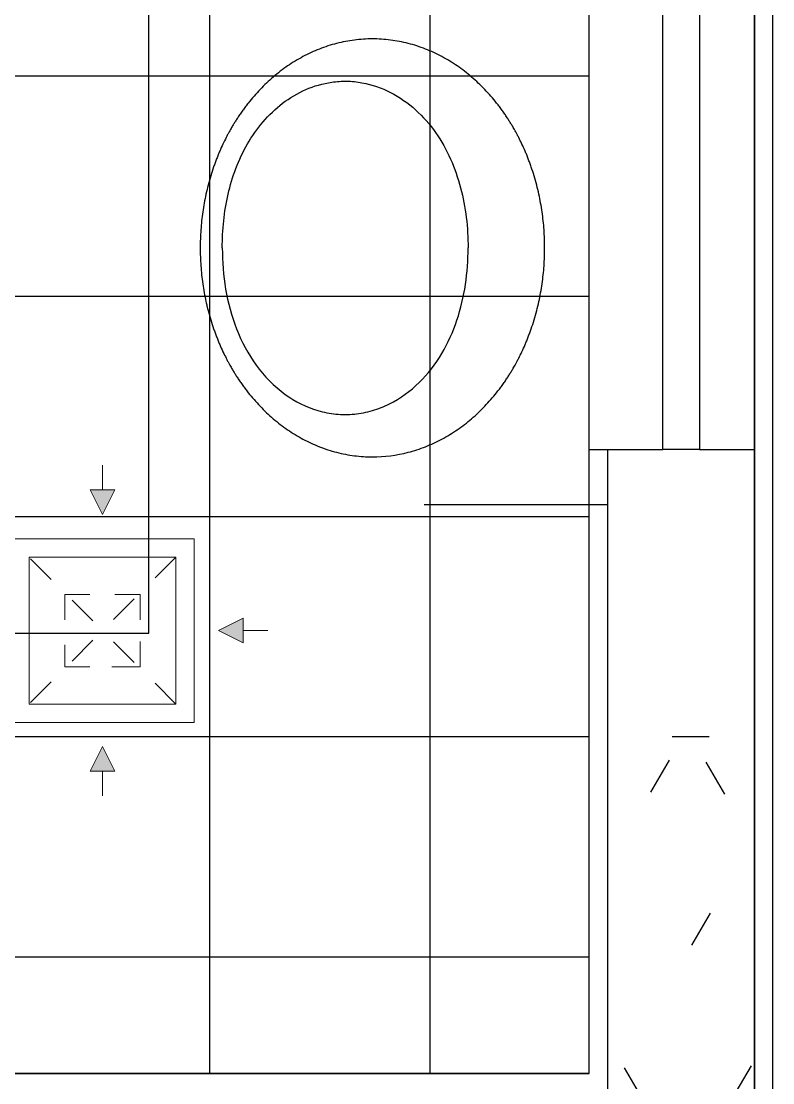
# Model space of a CAD drawing. Header units: millimetres. Extents: x -92759 to 184353, y -15225 to 86714.
# Drawn here: x -36532 to -35508, y 48754 to 50200 of the extents above; entities that cross this region are included whole.
import ezdxf

# ---------------------------------------------------------------- set-up
doc = ezdxf.new("R2010")
doc.units = ezdxf.units.MM
doc.linetypes.add('Aligning Line', pattern=[3.2004, 1.6002, -1.6002])
doc.linetypes.add('IDA - Grid Line', pattern=[2100, 1200, -300, 300, -300])
for name, color, linetype in [('0-1', 9, 'Continuous'), ('A-_DETA----_E-2', 9, 'Continuous'), ('A-_FLORPATT_H-1', 9, 'Continuous'), ('A-_WALL----_E', 8, 'Continuous'), ('A-_WALL----_H-1', 9, 'Continuous'), ('A-_WALLPRTN_E', 8, 'Continuous'), ('A-_WIND----_E', 8, 'Continuous'), ('M-ACMV_FCU', 5, 'Continuous')]:
    doc.layers.add(name, color=color, linetype=linetype)
doc.layers.add('A-_DETA----_E-6', color=7, linetype='Continuous', true_color=0x969696)
doc.layers.add('S-_ANOTGRID_E-1', color=9, linetype='IDA - Grid Line', true_color=0x808080)
doc.layers.add('M-ACMV_EAG', color=7, linetype='Continuous', lineweight=25, true_color=0x999900)

# ---------------------------------------------------------------- blocks, each defined once
blk = doc.blocks.new('IDA - Louver - 1 Panel - 1400L X 600H - B8-AW03-7468445-BLK8_RHH_1ST STOREY PLAN')
at = {"layer": 'A-_WIND----_E'}
for p, q in [((-700, 25), (700, 25)), ((-700, -25), (-700, 25)), ((700, 25), (700, -25)), ((700, -25), (-700, -25))]:
    blk.add_line(p, q, dxfattribs=at)
blk = doc.blocks.new('A$Cb2bf8f38')
at = {"layer": 'A-_FLORPATT_H-1'}
h = blk.add_hatch(dxfattribs=at)
h.set_pattern_fill('FP_5', color=256, style=0, pattern_type=2)
h.set_pattern_definition([(270, (4525, 18025), (300, 2e-14), []), (0, (4525, 18025), (0, 300), [])])
h.paths.add_polyline_path([(4825, 13225), (5782.3, 13225), (5782.3, 13228), (5785.5, 13228), (5787, 13263), (5787.6, 13262), (5789.6, 13264.1), (5790.2, 13264.5), (5788.2, 13268.3), (5787.4, 13269), (5789.5, 13274.2), (5791.4, 13275), (5796.2, 13277.6), (5796.5, 13278.9), (5796.2, 13282), (5793.2, 13283.4), (5798.3, 13285.4), (5800, 13283.4), (5801.6, 13278.9), (5810.9, 13285.4), (5817.3, 13288), (5818.3, 13286.9), (5825, 13289.5), (5825, 13290), (6058.2, 13290), (6064, 13339.2), (6074.6, 13341.1), (6227.5, 13342), (6331.4, 13340.8), (6336.4, 13338.1), (6338.2, 13332.5), (6341.8, 13290), (6860, 13290), (6860, 13491), (6656.6, 13492.6), (6652.1, 13492.3), (6650.6, 13491.9), (6634.6, 13492.6), (6629.8, 13490.8), (6628.4, 13491.9), (6619.8, 13490.8), (6365.3, 13492.6), (6332.7, 13501), (6313.9, 13508.8), (6291.4, 13521.5), (6274.5, 13534.2), (6258.7, 13549.2), (6244.5, 13566.4), (6232.4, 13585.2), (6222.8, 13604.9), (6215.8, 13625.2), (6212.1, 13640.8), (6209.8, 13653.7), (6209.1, 13684.3), (6212.1, 13710), (6218, 13732.9), (6225.4, 13751.9), (6235.9, 13771.7), (6248.5, 13789.8), (6263.2, 13806.3), (6277.8, 13819.3), (6294.5, 13831.3), (6313.9, 13842), (6332, 13849.5), (6354.7, 13856), (6378.9, 13859.6), (6467.2, 13859.8), (6643.3, 13858.2), (6643.3, 13857), (6670.1, 13858.5), (6860, 13859), (6861.5, 13950), (6862, 13950), (6862, 13957.7), (6862, 13959), (6866.6, 13964.3), (6883, 13985.4), (6885.6, 13985.5), (6887.1, 13986), (6892.3, 13988), (6893.3, 13986.9), (6900, 13989.5), (6900, 13990), (6947, 13990), (6947, 13992.7), (6950, 13992.7), (6950, 14018.2), (6942, 14018.2), (6942, 14034), (6892, 14034), (6892, 14050), (6098.3, 14051.6), (6091.5, 14054.6), (6087.7, 14059.6), (6087.3, 14062.2), (6089.6, 14070.2), (6089.6, 14071.5), (6089.2, 14073.4), (6093, 14077), (6096.9, 14078.9), (6102.8, 14079.8), (6148, 14080), (6892, 14080), (6892, 14096), (6942, 14096), (6942, 14111.8), (6950, 14111.8), (6950, 14125), (7175, 14125), (7175, 16075), (4825, 16075), (4825, 13351.6)])
h.paths.add_polyline_path([(5825, 13262), (5825, 13264.4), (5820.1, 13262.8)])
h.paths.add_polyline_path([(5835.6, 13225), (6049.3, 13225), (6052.8, 13228.5), (6055.4, 13260), (5825, 13260.5), (5825, 13262), (5819.3, 13260), (5814.5, 13254.4), (5814.5, 13250), (5815.1, 13228), (5817.7, 13228), (5817.7, 13225), (5825, 13225)])
h.paths.add_polyline_path([(6875, 13225), (6950, 13225), (6950, 13257.3), (6947, 13257.3), (6947, 13260), (6344.6, 13258.6), (6347.7, 13228), (6350.7, 13225), (6661.6, 13225)])
h.paths.add_polyline_path([(5813.2, 13259.6), (5814.6, 13260.5), (5813.2, 13260)])
h.paths.add_polyline_path([(5825, 13267.5), (5824.6, 13270.9), (5822.5, 13269)])
h.paths.add_polyline_path([(5788.2, 13274.2), (5789.6, 13280.7), (5790.2, 13277.4), (5788.6, 13274.9)])
h.paths.add_polyline_path([(5805.4, 13281.1), (5806.9, 13281.7), (5804.7, 13281.2)])
h.paths.add_polyline_path([(6888.7, 13288.7), (6947, 13290), (6947, 13292.7), (6950, 13292.7), (6950, 13491.2), (6890, 13490.6), (6888.7, 13288.7)])
h.paths.add_polyline_path([(6106.3, 13341), (6086.6, 13341.5), (6099, 13341.1)])
h.paths.add_polyline_path([(6950, 13491.2), (6950, 13491.7), (6938, 13491.7)])
h.paths.add_polyline_path([(6750, 13857.5), (6750, 13858.3), (6750, 13857.5)])
h.paths.add_polyline_path([(6900, 13962), (6900, 13964.4), (6895.1, 13962.8)])
h.paths.add_polyline_path([(6887.2, 13954.9), (6888, 13959.5), (6889.5, 13960.7), (6886.7, 13963.1), (6884.6, 13957.9), (6885.9, 13955.2), (6886.7, 13955)])
h.paths.add_polyline_path([(6888, 13950), (6886.6, 13953), (6887.2, 13950), (6888, 13950)])
h.paths.add_polyline_path([(6910.9, 13858.6), (6950, 13859.8), (6950, 13957.3), (6947, 13957.3), (6947, 13960), (6900, 13960.5), (6900, 13962), (6894.3, 13960), (6889.5, 13954.3), (6889.7, 13950), (6890, 13950), (6890.1, 13859), (6910.6, 13858.6)])
h.paths.add_polyline_path([(6879.3, 13950), (6882.5, 13950), (6880.5, 13953.3), (6878.9, 13950)])
h.paths.add_polyline_path([(6900, 13967.5), (6900, 13971.1), (6897.5, 13969)])
h.paths.add_polyline_path([(6881.9, 13980.8), (6880.7, 13982.1), (6881.6, 13980.9)])
h.paths.add_polyline_path([(6092.6, 14062.2), (6090.6, 14065), (6089.6, 14066.2), (6087.8, 14065), (6091.8, 14062.7)])
h.paths.add_polyline_path([(4675, 15025), (4675, 16075), (2425, 16075), (2425, 15025), (2550, 15025), (2550, 16025), (2600, 16025), (2600, 15025), (4329.4, 15025)])
h.paths.add_polyline_path([(4800, 16075), (4800, 16100), (4700, 16100), (4700, 16075)])
h.paths.add_polyline_path([(5884.2, 16225), (7175, 16225), (7175, 18475), (5375, 18475), (5375, 18625), (7175, 18625), (7175, 19475), (6975, 19475), (6975, 20125), (7175, 20125), (7175, 23125), (5375, 23125), (5375, 23275), (7175, 23275), (7175, 25225), (2425, 25225), (2425, 20125), (2925, 20125), (2925, 19475), (2425, 19475), (2425, 17725), (3750, 17725), (3750, 17575), (2425, 17575), (2425, 16402), (3461, 16402), (3461, 16357), (2425, 16357), (2425, 16225), (5400, 16225)])
at = {"layer": 'A-_WALL----_H-1'}
h = blk.add_hatch(dxfattribs=at)
h.set_pattern_fill('FP_1', color=256, style=0, pattern_type=2)
h.set_pattern_definition([(0, (-11870.95, 40538.29), (609.6, 152.4), [50.292, -406.908, 50.292, -406.908, -2438.4]), (0, (-11870.95, 40538.29), (609.6, 152.4), [-914.4, 50.292, -864.108, 50.292, -406.908, -1066.8]), (0, (-11870.95, 40538.29), (609.6, 152.4), [-2286, 50.292, -254.508, 50.292, -711.708]), (120, (-11642.35, 40614.49), (-436.7823, 451.7291), [50.292, -406.908, 50.292, -406.908, -2438.4]), (120, (-11642.35, 40614.49), (-436.7823, 451.7291), [-914.4, 50.292, -864.108, 50.292, -406.908, -1066.8]), (120, (-11642.35, 40614.49), (-436.7823, 451.7291), [-2286, 50.292, -254.508, 50.292, -711.708]), (240, (-11566.15, 40919.29), (-172.8177, -604.1291), [50.292, -406.908, 50.292, -406.908, -2438.4]), (240, (-11566.15, 40919.29), (-172.8177, -604.1291), [-914.4, 50.292, -864.108, 50.292, -406.908, -1066.8]), (240, (-11566.15, 40919.29), (-172.8177, -604.1291), [-2286, 50.292, -254.508, 50.292, -711.708])])
h.paths.add_polyline_path([(7275, 16200), (7400, 16200), (7400, 17075), (7200, 17075), (7200, 16200)])
h.paths.add_polyline_path([(7325, 18475), (7400, 18475), (7400, 19500), (7200, 19500), (7200, 18475), (7275, 18475)])
h.paths.add_polyline_path([(7200, 20100), (7400, 20100), (7400, 20125), (7200, 20125)])
h.paths.add_polyline_path([(7400, 23125), (7400, 23537.2), (7200, 23537.2), (7200, 23125)])
h.paths.add_polyline_path([(7200, 24947.6), (7275, 24947.6), (7275, 24950), (7325, 24950), (7325, 24947.6), (7400, 24947.6), (7400, 25250), (7200, 25250), (7200, 24968.4)])
blk.add_lwpolyline([(-2385, -9825), (-2385, -5100), (7400, -5125), (7400, 46800), (-18575, 46800), (-18575, 38037.5), (-30600, 38100), (-30625, 26375), (-28100, 26375), (-28100, -2400), (-10500, -2425), (-10500, -9800), (-2385, -9825)], close=True)
at = {"layer": 'A-_DETA----_E-2'}
for p, q in [((6575, 16825), (6575, 18475)), ((6575, 16825), (6575, 18475)), ((6575, 16825), (6575, 18475)), ((7175, 16225), (7175, 18475)), ((7175, 16225), (7175, 18475)), ((7175, 16225), (7175, 18475)), ((6950, 17000), (7200, 17000)), ((4825, 16825), (6575, 16825)), ((4825, 16825), (6575, 16825)), ((4825, 16825), (6575, 16825)), ((7175, 16225), (4825, 16225)), ((7175, 16225), (4825, 16225)), ((7175, 16225), (4825, 16225))]:
    blk.add_line(p, q, dxfattribs=at)
for points, knots in [([(6879.6, 17634.4), (6871.3, 17634.4), (6854.9, 17633.4), (6830.6, 17628.7), (6807.1, 17621.1), (6784.7, 17610.7), (6763.7, 17597.9), (6747.4, 17585.3), (6735.2, 17574.3), (6726.5, 17565.7), (6718.2, 17556.6), (6711.6, 17548.7), (6706.6, 17542.2), (6702.9, 17537.2), (6699.9, 17532.9), (6697.6, 17529.6), (6696, 17527.1), (6694.4, 17524.7), (6692.6, 17521.8), (6690.5, 17518.4), (6688.2, 17514.6), (6686.1, 17510.9), (6684.3, 17507.7), (6682.3, 17504.1), (6679.6, 17498.8), (6675.9, 17491.4), (6672.2, 17483.2), (6669.3, 17476.4), (6667.3, 17471.2), (6665.2, 17465.7), (6662.5, 17458.1), (6659.2, 17447.9), (6655.6, 17435.3), (6652.7, 17422.9), (6650.3, 17410.8), (6648.3, 17398.7), (6646.8, 17386.6), (6645.3, 17370.3), (6644.6, 17349.8), (6645.5, 17325.2), (6647.6, 17304.9), (6650.3, 17288.7), (6652.3, 17278.7), (6654.1, 17270.5), (6656.2, 17262.2), (6659.2, 17251.7), (6662.5, 17241.5), (6665.2, 17233.8), (6667.3, 17228.4), (6669.3, 17223.2), (6672.2, 17216.3), (6675.9, 17208.2), (6679.6, 17200.8), (6682.3, 17195.5), (6684.3, 17191.8), (6686.1, 17188.6), (6688.2, 17185), (6690.5, 17181.1), (6692.6, 17177.7), (6694.4, 17174.8), (6696, 17172.5), (6697.6, 17170), (6699.9, 17166.6), (6702.9, 17162.4), (6706.6, 17157.4), (6711.6, 17150.9), (6718.1, 17143), (6726.5, 17133.9), (6735.2, 17125.2), (6747.4, 17114.2), (6763.7, 17101.7), (6784.7, 17088.9), (6807.1, 17078.5), (6830.6, 17070.8), (6854.9, 17066.2), (6871.3, 17065.1), (6879.5, 17065.1)], [-1, -1, -1, -1, -0.962963, -0.925926, -0.888889, -0.851852, -0.814815, -0.777778, -0.759259, -0.740741, -0.722222, -0.703704, -0.694444, -0.685185, -0.675926, -0.671296, -0.666667, -0.662037, -0.657407, -0.648148, -0.638889, -0.634259, -0.62963, -0.625, -0.62037, -0.611111, -0.601852, -0.597222, -0.592593, -0.587963, -0.583333, -0.574074, -0.564815, -0.555556, -0.546296, -0.537037, -0.527778, -0.518519, -0.5, -0.481481, -0.462963, -0.453704, -0.444444, -0.439815, -0.435185, -0.425926, -0.416667, -0.412037, -0.407407, -0.402778, -0.398148, -0.388889, -0.37963, -0.375, -0.37037, -0.365741, -0.361111, -0.351852, -0.342593, -0.337963, -0.333333, -0.328704, -0.324074, -0.314815, -0.305556, -0.296296, -0.277778, -0.259259, -0.240741, -0.222222, -0.185185, -0.148148, -0.111111, -0.074074, -0.037037, 0, 0, 0, 0]), ([(6879.6, 17634.4), (6871.3, 17634.4), (6854.9, 17633.4), (6830.6, 17628.7), (6807.1, 17621.1), (6784.7, 17610.7), (6763.7, 17597.9), (6747.4, 17585.3), (6735.2, 17574.3), (6726.5, 17565.7), (6718.2, 17556.6), (6711.6, 17548.7), (6706.6, 17542.2), (6702.9, 17537.2), (6699.9, 17532.9), (6697.6, 17529.6), (6696, 17527.1), (6694.4, 17524.7), (6692.6, 17521.8), (6690.5, 17518.4), (6688.2, 17514.6), (6686.1, 17510.9), (6684.3, 17507.7), (6682.3, 17504.1), (6679.6, 17498.8), (6675.9, 17491.4), (6672.2, 17483.2), (6669.3, 17476.4), (6667.3, 17471.2), (6665.2, 17465.7), (6662.5, 17458.1), (6659.2, 17447.9), (6655.6, 17435.3), (6652.7, 17422.9), (6650.3, 17410.8), (6648.3, 17398.7), (6646.8, 17386.6), (6645.3, 17370.3), (6644.6, 17349.8), (6645.5, 17325.2), (6647.6, 17304.9), (6650.3, 17288.7), (6652.3, 17278.7), (6654.1, 17270.5), (6656.2, 17262.2), (6659.2, 17251.7), (6662.5, 17241.5), (6665.2, 17233.8), (6667.3, 17228.4), (6669.3, 17223.2), (6672.2, 17216.3), (6675.9, 17208.2), (6679.6, 17200.8), (6682.3, 17195.5), (6684.3, 17191.8), (6686.1, 17188.6), (6688.2, 17185), (6690.5, 17181.1), (6692.6, 17177.7), (6694.4, 17174.8), (6696, 17172.5), (6697.6, 17170), (6699.9, 17166.6), (6702.9, 17162.4), (6706.6, 17157.4), (6711.6, 17150.9), (6718.1, 17143), (6726.5, 17133.9), (6735.2, 17125.2), (6747.4, 17114.2), (6763.7, 17101.7), (6784.7, 17088.9), (6807.1, 17078.5), (6830.6, 17070.8), (6854.9, 17066.2), (6871.3, 17065.1), (6879.5, 17065.1)], [-1, -1, -1, -1, -0.962963, -0.925926, -0.888889, -0.851852, -0.814815, -0.777778, -0.759259, -0.740741, -0.722222, -0.703704, -0.694444, -0.685185, -0.675926, -0.671296, -0.666667, -0.662037, -0.657407, -0.648148, -0.638889, -0.634259, -0.62963, -0.625, -0.62037, -0.611111, -0.601852, -0.597222, -0.592593, -0.587963, -0.583333, -0.574074, -0.564815, -0.555556, -0.546296, -0.537037, -0.527778, -0.518519, -0.5, -0.481481, -0.462963, -0.453704, -0.444444, -0.439815, -0.435185, -0.425926, -0.416667, -0.412037, -0.407407, -0.402778, -0.398148, -0.388889, -0.37963, -0.375, -0.37037, -0.365741, -0.361111, -0.351852, -0.342593, -0.337963, -0.333333, -0.328704, -0.324074, -0.314815, -0.305556, -0.296296, -0.277778, -0.259259, -0.240741, -0.222222, -0.185185, -0.148148, -0.111111, -0.074074, -0.037037, 0, 0, 0, 0]), ([(6879.6, 17634.4), (6871.3, 17634.4), (6854.9, 17633.4), (6830.6, 17628.7), (6807.1, 17621.1), (6784.7, 17610.7), (6763.7, 17597.9), (6747.4, 17585.3), (6735.2, 17574.3), (6726.5, 17565.7), (6718.2, 17556.6), (6711.6, 17548.7), (6706.6, 17542.2), (6702.9, 17537.2), (6699.9, 17532.9), (6697.6, 17529.6), (6696, 17527.1), (6694.4, 17524.7), (6692.6, 17521.8), (6690.5, 17518.4), (6688.2, 17514.6), (6686.1, 17510.9), (6684.3, 17507.7), (6682.3, 17504.1), (6679.6, 17498.8), (6675.9, 17491.4), (6672.2, 17483.2), (6669.3, 17476.4), (6667.3, 17471.2), (6665.2, 17465.7), (6662.5, 17458.1), (6659.2, 17447.9), (6655.6, 17435.3), (6652.7, 17422.9), (6650.3, 17410.8), (6648.3, 17398.7), (6646.8, 17386.6), (6645.3, 17370.3), (6644.6, 17349.8), (6645.5, 17325.2), (6647.6, 17304.9), (6650.3, 17288.7), (6652.3, 17278.7), (6654.1, 17270.5), (6656.2, 17262.2), (6659.2, 17251.7), (6662.5, 17241.5), (6665.2, 17233.8), (6667.3, 17228.4), (6669.3, 17223.2), (6672.2, 17216.3), (6675.9, 17208.2), (6679.6, 17200.8), (6682.3, 17195.5), (6684.3, 17191.8), (6686.1, 17188.6), (6688.2, 17185), (6690.5, 17181.1), (6692.6, 17177.7), (6694.4, 17174.8), (6696, 17172.5), (6697.6, 17170), (6699.9, 17166.6), (6702.9, 17162.4), (6706.6, 17157.4), (6711.6, 17150.9), (6718.1, 17143), (6726.5, 17133.9), (6735.2, 17125.2), (6747.4, 17114.2), (6763.7, 17101.7), (6784.7, 17088.9), (6807.1, 17078.5), (6830.6, 17070.8), (6854.9, 17066.2), (6871.3, 17065.1), (6879.5, 17065.1)], [-1, -1, -1, -1, -0.962963, -0.925926, -0.888889, -0.851852, -0.814815, -0.777778, -0.759259, -0.740741, -0.722222, -0.703704, -0.694444, -0.685185, -0.675926, -0.671296, -0.666667, -0.662037, -0.657407, -0.648148, -0.638889, -0.634259, -0.62963, -0.625, -0.62037, -0.611111, -0.601852, -0.597222, -0.592593, -0.587963, -0.583333, -0.574074, -0.564815, -0.555556, -0.546296, -0.537037, -0.527778, -0.518519, -0.5, -0.481481, -0.462963, -0.453704, -0.444444, -0.439815, -0.435185, -0.425926, -0.416667, -0.412037, -0.407407, -0.402778, -0.398148, -0.388889, -0.37963, -0.375, -0.37037, -0.365741, -0.361111, -0.351852, -0.342593, -0.337963, -0.333333, -0.328704, -0.324074, -0.314815, -0.305556, -0.296296, -0.277778, -0.259259, -0.240741, -0.222222, -0.185185, -0.148148, -0.111111, -0.074074, -0.037037, 0, 0, 0, 0]), ([(6879.5, 17065.1), (6896, 17065.1), (6920.6, 17068.3), (6952, 17078.5), (6974.4, 17088.9), (6995.4, 17101.7), (7011.7, 17114.2), (7023.9, 17125.2), (7032.6, 17133.9), (7040.9, 17143), (7047.5, 17150.9), (7052.5, 17157.4), (7056.2, 17162.4), (7059.2, 17166.6), (7061.5, 17170), (7063.1, 17172.5), (7064.7, 17174.8), (7066.5, 17177.7), (7068.6, 17181.1), (7070.9, 17185), (7073, 17188.6), (7074.8, 17191.8), (7076.8, 17195.5), (7079.5, 17200.8), (7083.2, 17208.2), (7086.9, 17216.3), (7089.7, 17223.2), (7091.8, 17228.4), (7093.9, 17233.8), (7096.6, 17241.5), (7099.9, 17251.7), (7103.5, 17264.3), (7106.4, 17276.7), (7108.8, 17288.7), (7111.5, 17304.9), (7113.6, 17325.2), (7114.5, 17349.8), (7113.6, 17374.4), (7111.5, 17394.7), (7108.8, 17410.8), (7106.4, 17422.9), (7103.5, 17435.3), (7099.9, 17447.9), (7096.6, 17458), (7093.9, 17465.7), (7091.8, 17471.1), (7089.8, 17476.4), (7086.9, 17483.2), (7083.2, 17491.4), (7079.5, 17498.8), (7076.8, 17504.1), (7074.8, 17507.7), (7073, 17510.9), (7070.9, 17514.6), (7068.6, 17518.4), (7066.5, 17521.8), (7064.7, 17524.7), (7063.1, 17527.1), (7061.5, 17529.6), (7059.2, 17532.9), (7056.2, 17537.1), (7052.5, 17542.2), (7047.5, 17548.7), (7041, 17556.6), (7032.6, 17565.7), (7023.9, 17574.3), (7011.7, 17585.3), (6995.4, 17597.9), (6974.4, 17610.7), (6952, 17621.1), (6928.5, 17628.7), (6904.2, 17633.4), (6887.8, 17634.4), (6879.6, 17634.4)], [-1, -1, -1, -1, -0.925926, -0.888889, -0.851852, -0.814815, -0.777778, -0.759259, -0.740741, -0.722222, -0.703704, -0.694444, -0.685185, -0.675926, -0.671296, -0.666667, -0.662037, -0.657407, -0.648148, -0.638889, -0.634259, -0.62963, -0.625, -0.62037, -0.611111, -0.601852, -0.597222, -0.592593, -0.587963, -0.583333, -0.574074, -0.564815, -0.555556, -0.546296, -0.537037, -0.518519, -0.5, -0.481481, -0.462963, -0.453704, -0.444444, -0.435185, -0.425926, -0.416667, -0.412037, -0.407407, -0.402778, -0.398148, -0.388889, -0.37963, -0.375, -0.37037, -0.365741, -0.361111, -0.351852, -0.342593, -0.337963, -0.333333, -0.328704, -0.324074, -0.314815, -0.305556, -0.296296, -0.277778, -0.259259, -0.240741, -0.222222, -0.185185, -0.148148, -0.111111, -0.074074, -0.037037, 0, 0, 0, 0]), ([(6879.5, 17065.1), (6896, 17065.1), (6920.6, 17068.3), (6952, 17078.5), (6974.4, 17088.9), (6995.4, 17101.7), (7011.7, 17114.2), (7023.9, 17125.2), (7032.6, 17133.9), (7040.9, 17143), (7047.5, 17150.9), (7052.5, 17157.4), (7056.2, 17162.4), (7059.2, 17166.6), (7061.5, 17170), (7063.1, 17172.5), (7064.7, 17174.8), (7066.5, 17177.7), (7068.6, 17181.1), (7070.9, 17185), (7073, 17188.6), (7074.8, 17191.8), (7076.8, 17195.5), (7079.5, 17200.8), (7083.2, 17208.2), (7086.9, 17216.3), (7089.7, 17223.2), (7091.8, 17228.4), (7093.9, 17233.8), (7096.6, 17241.5), (7099.9, 17251.7), (7103.5, 17264.3), (7106.4, 17276.7), (7108.8, 17288.7), (7111.5, 17304.9), (7113.6, 17325.2), (7114.5, 17349.8), (7113.6, 17374.4), (7111.5, 17394.7), (7108.8, 17410.8), (7106.4, 17422.9), (7103.5, 17435.3), (7099.9, 17447.9), (7096.6, 17458), (7093.9, 17465.7), (7091.8, 17471.1), (7089.8, 17476.4), (7086.9, 17483.2), (7083.2, 17491.4), (7079.5, 17498.8), (7076.8, 17504.1), (7074.8, 17507.7), (7073, 17510.9), (7070.9, 17514.6), (7068.6, 17518.4), (7066.5, 17521.8), (7064.7, 17524.7), (7063.1, 17527.1), (7061.5, 17529.6), (7059.2, 17532.9), (7056.2, 17537.1), (7052.5, 17542.2), (7047.5, 17548.7), (7041, 17556.6), (7032.6, 17565.7), (7023.9, 17574.3), (7011.7, 17585.3), (6995.4, 17597.9), (6974.4, 17610.7), (6952, 17621.1), (6928.5, 17628.7), (6904.2, 17633.4), (6887.8, 17634.4), (6879.6, 17634.4)], [-1, -1, -1, -1, -0.925926, -0.888889, -0.851852, -0.814815, -0.777778, -0.759259, -0.740741, -0.722222, -0.703704, -0.694444, -0.685185, -0.675926, -0.671296, -0.666667, -0.662037, -0.657407, -0.648148, -0.638889, -0.634259, -0.62963, -0.625, -0.62037, -0.611111, -0.601852, -0.597222, -0.592593, -0.587963, -0.583333, -0.574074, -0.564815, -0.555556, -0.546296, -0.537037, -0.518519, -0.5, -0.481481, -0.462963, -0.453704, -0.444444, -0.435185, -0.425926, -0.416667, -0.412037, -0.407407, -0.402778, -0.398148, -0.388889, -0.37963, -0.375, -0.37037, -0.365741, -0.361111, -0.351852, -0.342593, -0.337963, -0.333333, -0.328704, -0.324074, -0.314815, -0.305556, -0.296296, -0.277778, -0.259259, -0.240741, -0.222222, -0.185185, -0.148148, -0.111111, -0.074074, -0.037037, 0, 0, 0, 0]), ([(6879.5, 17065.1), (6896, 17065.1), (6920.6, 17068.3), (6952, 17078.5), (6974.4, 17088.9), (6995.4, 17101.7), (7011.7, 17114.2), (7023.9, 17125.2), (7032.6, 17133.9), (7040.9, 17143), (7047.5, 17150.9), (7052.5, 17157.4), (7056.2, 17162.4), (7059.2, 17166.6), (7061.5, 17170), (7063.1, 17172.5), (7064.7, 17174.8), (7066.5, 17177.7), (7068.6, 17181.1), (7070.9, 17185), (7073, 17188.6), (7074.8, 17191.8), (7076.8, 17195.5), (7079.5, 17200.8), (7083.2, 17208.2), (7086.9, 17216.3), (7089.7, 17223.2), (7091.8, 17228.4), (7093.9, 17233.8), (7096.6, 17241.5), (7099.9, 17251.7), (7103.5, 17264.3), (7106.4, 17276.7), (7108.8, 17288.7), (7111.5, 17304.9), (7113.6, 17325.2), (7114.5, 17349.8), (7113.6, 17374.4), (7111.5, 17394.7), (7108.8, 17410.8), (7106.4, 17422.9), (7103.5, 17435.3), (7099.9, 17447.9), (7096.6, 17458), (7093.9, 17465.7), (7091.8, 17471.1), (7089.8, 17476.4), (7086.9, 17483.2), (7083.2, 17491.4), (7079.5, 17498.8), (7076.8, 17504.1), (7074.8, 17507.7), (7073, 17510.9), (7070.9, 17514.6), (7068.6, 17518.4), (7066.5, 17521.8), (7064.7, 17524.7), (7063.1, 17527.1), (7061.5, 17529.6), (7059.2, 17532.9), (7056.2, 17537.1), (7052.5, 17542.2), (7047.5, 17548.7), (7041, 17556.6), (7032.6, 17565.7), (7023.9, 17574.3), (7011.7, 17585.3), (6995.4, 17597.9), (6974.4, 17610.7), (6952, 17621.1), (6928.5, 17628.7), (6904.2, 17633.4), (6887.8, 17634.4), (6879.6, 17634.4)], [-1, -1, -1, -1, -0.925926, -0.888889, -0.851852, -0.814815, -0.777778, -0.759259, -0.740741, -0.722222, -0.703704, -0.694444, -0.685185, -0.675926, -0.671296, -0.666667, -0.662037, -0.657407, -0.648148, -0.638889, -0.634259, -0.62963, -0.625, -0.62037, -0.611111, -0.601852, -0.597222, -0.592593, -0.587963, -0.583333, -0.574074, -0.564815, -0.555556, -0.546296, -0.537037, -0.518519, -0.5, -0.481481, -0.462963, -0.453704, -0.444444, -0.435185, -0.425926, -0.416667, -0.412037, -0.407407, -0.402778, -0.398148, -0.388889, -0.37963, -0.375, -0.37037, -0.365741, -0.361111, -0.351852, -0.342593, -0.337963, -0.333333, -0.328704, -0.324074, -0.314815, -0.305556, -0.296296, -0.277778, -0.259259, -0.240741, -0.222222, -0.185185, -0.148148, -0.111111, -0.074074, -0.037037, 0, 0, 0, 0]), ([(6675, 17349.8), (6675, 17362), (6676.2, 17386.6), (6682.2, 17423), (6692.7, 17458.4), (6708.4, 17491.8), (6729.6, 17522.1), (6756.3, 17547.8), (6788.1, 17566.8), (6818.6, 17575.7), (6844.7, 17577.4), (6872.3, 17574.6), (6905.2, 17563.1), (6939.4, 17539.1), (6966.8, 17507.6), (6987, 17471.3), (7000.6, 17432), (7008.2, 17391.2), (7009.9, 17363.6), (7009.9, 17349.8)], [0, 0, 0, 0, 0.058824, 0.117647, 0.176471, 0.235294, 0.294118, 0.352941, 0.411765, 0.470588, 0.503676, 0.536765, 0.602941, 0.669118, 0.735294, 0.801471, 0.867647, 0.933824, 1, 1, 1, 1]), ([(6675, 17349.8), (6675, 17362), (6676.2, 17386.6), (6682.2, 17423), (6692.7, 17458.4), (6708.4, 17491.8), (6729.6, 17522.1), (6756.3, 17547.8), (6788.1, 17566.8), (6818.6, 17575.7), (6844.7, 17577.4), (6872.3, 17574.6), (6905.2, 17563.1), (6939.4, 17539.1), (6966.8, 17507.6), (6987, 17471.3), (7000.6, 17432), (7008.2, 17391.2), (7009.9, 17363.6), (7009.9, 17349.8)], [0, 0, 0, 0, 0.058824, 0.117647, 0.176471, 0.235294, 0.294118, 0.352941, 0.411765, 0.470588, 0.503676, 0.536765, 0.602941, 0.669118, 0.735294, 0.801471, 0.867647, 0.933824, 1, 1, 1, 1]), ([(6675, 17349.8), (6675, 17362), (6676.2, 17386.6), (6682.2, 17423), (6692.7, 17458.4), (6708.4, 17491.8), (6729.6, 17522.1), (6756.3, 17547.8), (6788.1, 17566.8), (6818.6, 17575.7), (6844.7, 17577.4), (6872.3, 17574.6), (6905.2, 17563.1), (6939.4, 17539.1), (6966.8, 17507.6), (6987, 17471.3), (7000.6, 17432), (7008.2, 17391.2), (7009.9, 17363.6), (7009.9, 17349.8)], [0, 0, 0, 0, 0.058824, 0.117647, 0.176471, 0.235294, 0.294118, 0.352941, 0.411765, 0.470588, 0.503676, 0.536765, 0.602941, 0.669118, 0.735294, 0.801471, 0.867647, 0.933824, 1, 1, 1, 1]), ([(6675, 17349.8), (6675, 17331), (6677.9, 17293.4), (6692.3, 17238.7), (6718.9, 17188.5), (6757.2, 17149.1), (6796.9, 17129), (6829.8, 17122.5), (6855, 17122.5), (6879.7, 17127.4), (6910.8, 17139.8), (6944.9, 17164.7), (6975.7, 17204.7), (6996.2, 17250.8), (7007.5, 17299.7), (7009.9, 17333.1), (7009.9, 17349.8)], [-1, -1, -1, -1, -0.91, -0.82, -0.73, -0.64, -0.56, -0.52, -0.48, -0.44, -0.4, -0.32, -0.24, -0.16, -0.08, 0, 0, 0, 0]), ([(6675, 17349.8), (6675, 17331), (6677.9, 17293.4), (6692.3, 17238.7), (6718.9, 17188.5), (6757.2, 17149.1), (6796.9, 17129), (6829.8, 17122.5), (6855, 17122.5), (6879.7, 17127.4), (6910.8, 17139.8), (6944.9, 17164.7), (6975.7, 17204.7), (6996.2, 17250.8), (7007.5, 17299.7), (7009.9, 17333.1), (7009.9, 17349.8)], [-1, -1, -1, -1, -0.91, -0.82, -0.73, -0.64, -0.56, -0.52, -0.48, -0.44, -0.4, -0.32, -0.24, -0.16, -0.08, 0, 0, 0, 0]), ([(6675, 17349.8), (6675, 17331), (6677.9, 17293.4), (6692.3, 17238.7), (6718.9, 17188.5), (6757.2, 17149.1), (6796.9, 17129), (6829.8, 17122.5), (6855, 17122.5), (6879.7, 17127.4), (6910.8, 17139.8), (6944.9, 17164.7), (6975.7, 17204.7), (6996.2, 17250.8), (7007.5, 17299.7), (7009.9, 17333.1), (7009.9, 17349.8)], [-1, -1, -1, -1, -0.91, -0.82, -0.73, -0.64, -0.56, -0.52, -0.48, -0.44, -0.4, -0.32, -0.24, -0.16, -0.08, 0, 0, 0, 0])]:
    blk.add_open_spline(points, degree=3, knots=knots, dxfattribs=at)
at = {"layer": 'A-_DETA----_E-6'}
for p, q in [((6575, 16825), (6575, 18475)), ((7175, 16225), (7175, 18475)), ((4825, 16825), (6575, 16825)), ((7175, 16225), (4825, 16225))]:
    blk.add_line(p, q, dxfattribs=at)
for points, knots in [([(6879.6, 17634.4), (6871.3, 17634.4), (6854.9, 17633.4), (6830.6, 17628.7), (6807.1, 17621.1), (6784.7, 17610.7), (6763.7, 17597.9), (6747.4, 17585.3), (6735.2, 17574.3), (6726.5, 17565.7), (6718.2, 17556.6), (6711.6, 17548.7), (6706.6, 17542.2), (6702.9, 17537.2), (6699.9, 17532.9), (6697.6, 17529.6), (6696, 17527.1), (6694.4, 17524.7), (6692.6, 17521.8), (6690.5, 17518.4), (6688.2, 17514.6), (6686.1, 17510.9), (6684.3, 17507.7), (6682.3, 17504.1), (6679.6, 17498.8), (6675.9, 17491.4), (6672.2, 17483.2), (6669.3, 17476.4), (6667.3, 17471.2), (6665.2, 17465.7), (6662.5, 17458.1), (6659.2, 17447.9), (6655.6, 17435.3), (6652.7, 17422.9), (6650.3, 17410.8), (6648.3, 17398.7), (6646.8, 17386.6), (6645.3, 17370.3), (6644.6, 17349.8), (6645.5, 17325.2), (6647.6, 17304.9), (6650.3, 17288.7), (6652.3, 17278.7), (6654.1, 17270.5), (6656.2, 17262.2), (6659.2, 17251.7), (6662.5, 17241.5), (6665.2, 17233.8), (6667.3, 17228.4), (6669.3, 17223.2), (6672.2, 17216.3), (6675.9, 17208.2), (6679.6, 17200.8), (6682.3, 17195.5), (6684.3, 17191.8), (6686.1, 17188.6), (6688.2, 17185), (6690.5, 17181.1), (6692.6, 17177.7), (6694.4, 17174.8), (6696, 17172.5), (6697.6, 17170), (6699.9, 17166.6), (6702.9, 17162.4), (6706.6, 17157.4), (6711.6, 17150.9), (6718.1, 17143), (6726.5, 17133.9), (6735.2, 17125.2), (6747.4, 17114.2), (6763.7, 17101.7), (6784.7, 17088.9), (6807.1, 17078.5), (6830.6, 17070.8), (6854.9, 17066.2), (6871.3, 17065.1), (6879.5, 17065.1)], [-1, -1, -1, -1, -0.962963, -0.925926, -0.888889, -0.851852, -0.814815, -0.777778, -0.759259, -0.740741, -0.722222, -0.703704, -0.694444, -0.685185, -0.675926, -0.671296, -0.666667, -0.662037, -0.657407, -0.648148, -0.638889, -0.634259, -0.62963, -0.625, -0.62037, -0.611111, -0.601852, -0.597222, -0.592593, -0.587963, -0.583333, -0.574074, -0.564815, -0.555556, -0.546296, -0.537037, -0.527778, -0.518519, -0.5, -0.481481, -0.462963, -0.453704, -0.444444, -0.439815, -0.435185, -0.425926, -0.416667, -0.412037, -0.407407, -0.402778, -0.398148, -0.388889, -0.37963, -0.375, -0.37037, -0.365741, -0.361111, -0.351852, -0.342593, -0.337963, -0.333333, -0.328704, -0.324074, -0.314815, -0.305556, -0.296296, -0.277778, -0.259259, -0.240741, -0.222222, -0.185185, -0.148148, -0.111111, -0.074074, -0.037037, 0, 0, 0, 0]), ([(6879.5, 17065.1), (6896, 17065.1), (6920.6, 17068.3), (6952, 17078.5), (6974.4, 17088.9), (6995.4, 17101.7), (7011.7, 17114.2), (7023.9, 17125.2), (7032.6, 17133.9), (7040.9, 17143), (7047.5, 17150.9), (7052.5, 17157.4), (7056.2, 17162.4), (7059.2, 17166.6), (7061.5, 17170), (7063.1, 17172.5), (7064.7, 17174.8), (7066.5, 17177.7), (7068.6, 17181.1), (7070.9, 17185), (7073, 17188.6), (7074.8, 17191.8), (7076.8, 17195.5), (7079.5, 17200.8), (7083.2, 17208.2), (7086.9, 17216.3), (7089.7, 17223.2), (7091.8, 17228.4), (7093.9, 17233.8), (7096.6, 17241.5), (7099.9, 17251.7), (7103.5, 17264.3), (7106.4, 17276.7), (7108.8, 17288.7), (7111.5, 17304.9), (7113.6, 17325.2), (7114.5, 17349.8), (7113.6, 17374.4), (7111.5, 17394.7), (7108.8, 17410.8), (7106.4, 17422.9), (7103.5, 17435.3), (7099.9, 17447.9), (7096.6, 17458), (7093.9, 17465.7), (7091.8, 17471.1), (7089.8, 17476.4), (7086.9, 17483.2), (7083.2, 17491.4), (7079.5, 17498.8), (7076.8, 17504.1), (7074.8, 17507.7), (7073, 17510.9), (7070.9, 17514.6), (7068.6, 17518.4), (7066.5, 17521.8), (7064.7, 17524.7), (7063.1, 17527.1), (7061.5, 17529.6), (7059.2, 17532.9), (7056.2, 17537.1), (7052.5, 17542.2), (7047.5, 17548.7), (7041, 17556.6), (7032.6, 17565.7), (7023.9, 17574.3), (7011.7, 17585.3), (6995.4, 17597.9), (6974.4, 17610.7), (6952, 17621.1), (6928.5, 17628.7), (6904.2, 17633.4), (6887.8, 17634.4), (6879.6, 17634.4)], [-1, -1, -1, -1, -0.925926, -0.888889, -0.851852, -0.814815, -0.777778, -0.759259, -0.740741, -0.722222, -0.703704, -0.694444, -0.685185, -0.675926, -0.671296, -0.666667, -0.662037, -0.657407, -0.648148, -0.638889, -0.634259, -0.62963, -0.625, -0.62037, -0.611111, -0.601852, -0.597222, -0.592593, -0.587963, -0.583333, -0.574074, -0.564815, -0.555556, -0.546296, -0.537037, -0.518519, -0.5, -0.481481, -0.462963, -0.453704, -0.444444, -0.435185, -0.425926, -0.416667, -0.412037, -0.407407, -0.402778, -0.398148, -0.388889, -0.37963, -0.375, -0.37037, -0.365741, -0.361111, -0.351852, -0.342593, -0.337963, -0.333333, -0.328704, -0.324074, -0.314815, -0.305556, -0.296296, -0.277778, -0.259259, -0.240741, -0.222222, -0.185185, -0.148148, -0.111111, -0.074074, -0.037037, 0, 0, 0, 0]), ([(6675, 17349.8), (6675, 17362), (6676.2, 17386.6), (6682.2, 17423), (6692.7, 17458.4), (6708.4, 17491.8), (6729.6, 17522.1), (6756.3, 17547.8), (6788.1, 17566.8), (6818.6, 17575.7), (6844.7, 17577.4), (6872.3, 17574.6), (6905.2, 17563.1), (6939.4, 17539.1), (6966.8, 17507.6), (6987, 17471.3), (7000.6, 17432), (7008.2, 17391.2), (7009.9, 17363.6), (7009.9, 17349.8)], [0, 0, 0, 0, 0.058824, 0.117647, 0.176471, 0.235294, 0.294118, 0.352941, 0.411765, 0.470588, 0.503676, 0.536765, 0.602941, 0.669118, 0.735294, 0.801471, 0.867647, 0.933824, 1, 1, 1, 1]), ([(6675, 17349.8), (6675, 17331), (6677.9, 17293.4), (6692.3, 17238.7), (6718.9, 17188.5), (6757.2, 17149.1), (6796.9, 17129), (6829.8, 17122.5), (6855, 17122.5), (6879.7, 17127.4), (6910.8, 17139.8), (6944.9, 17164.7), (6975.7, 17204.7), (6996.2, 17250.8), (7007.5, 17299.7), (7009.9, 17333.1), (7009.9, 17349.8)], [-1, -1, -1, -1, -0.91, -0.82, -0.73, -0.64, -0.56, -0.52, -0.48, -0.44, -0.4, -0.32, -0.24, -0.16, -0.08, 0, 0, 0, 0])]:
    blk.add_open_spline(points, degree=3, knots=knots, dxfattribs=at)
at = {"layer": 'A-_WALL----_E'}
for p, q in [((7425, 4700), (7425, 24947.6)), ((7400, 19500), (7400, 15325)), ((7175, 16225), (7175, 18475)), ((7175, 17075), (7275, 17075)), ((7200, 17075), (7200, 15325)), ((7325, 17075), (7400, 17075))]:
    blk.add_line(p, q, dxfattribs=at)
at = {"layer": 'A-_WALLPRTN_E'}
blk.add_line((2425, 16225), (7175, 16225), dxfattribs=at)
at = {"layer": 'S-_ANOTGRID_E-1'}
blk.add_line((7400, -20141.4), (7400, 53272.8), dxfattribs=at)
at = {"layer": 'A-_WIND----_E', "rotation": 269.9999999999999}
blk.add_blockref('IDA - Louver - 1 Panel - 1400L X 600H - B8-AW03-7468445-BLK8_RHH_1ST STOREY PLAN', (7300, 17775), dxfattribs=at)
blk = doc.blocks.new('A$C8e78aa09')
at = {"layer": 'M-ACMV_EAG', "lineweight": 5}
h = blk.add_hatch(color=256, dxfattribs=at)
h.dxf.hatch_style = 1
h.paths.add_polyline_path([(16.8, 191.6), (-16.8, 191.6), (0, 158)])
h = blk.add_hatch(color=256, dxfattribs=at)
h.dxf.hatch_style = 1
h.paths.add_polyline_path([(-191.6, 16.8), (-191.6, -16.8), (-158, 0)])
h = blk.add_hatch(color=256, dxfattribs=at)
h.dxf.hatch_style = 1
h.paths.add_polyline_path([(158, 0), (191.6, -16.8), (191.6, 16.8)])
h = blk.add_hatch(color=256, dxfattribs=at)
h.dxf.hatch_style = 1
h.paths.add_polyline_path([(0, -158), (-16.8, -191.6), (16.8, -191.6)])
for p, q in [((0, 225.2), (0, 191.6)), ((-16.8, 191.6), (16.8, 191.6)), ((0, 158), (-16.8, 191.6)), ((-16.8, 191.6), (16.8, 191.6)), ((0, 158), (16.8, 191.6)), ((-191.6, -16.8), (-191.6, 16.8)), ((-158, 0), (-191.6, 16.8)), ((-191.6, -16.8), (-191.6, 16.8)), ((158, 0), (191.6, 16.8)), ((191.6, -16.8), (191.6, 16.8)), ((191.6, -16.8), (191.6, 16.8)), ((-225.2, 0), (-191.6, 0)), ((-158, 0), (-191.6, -16.8)), ((158, 0), (191.6, -16.8)), ((225.2, 0), (191.6, 0)), ((0, -158), (-16.8, -191.6)), ((0, -158), (16.8, -191.6)), ((-16.8, -191.6), (16.8, -191.6)), ((-16.8, -191.6), (16.8, -191.6)), ((0, -225.2), (0, -191.6))]:
    blk.add_line(p, q, dxfattribs=at)
at = {"layer": 'M-ACMV_EAG', "linetype": 'Aligning Line', "lineweight": 5, "ltscale": 25}
for p, q in [((-100, 100), (100, -100)), ((100, 100), (-100, -100))]:
    blk.add_line(p, q, dxfattribs=at)
at = {"layer": 'M-ACMV_EAG', "lineweight": 5}
for points in [[(-125, 125), (125, 125), (125, -125), (-125, -125)], [(-100, 100), (100, 100), (100, -100), (-100, -100)]]:
    blk.add_lwpolyline(points, close=True, dxfattribs=at)
for points in [[(-14.9, 51.2), (-49.1, 51.2), (-49.1, 17.1)], [(49.1, 12.8), (49.1, 51.2), (14.9, 51.2)], [(-49.1, -17.1), (-49.1, -51.2), (-14.9, -51.2)], [(49.1, -17.1), (49.1, -51.2), (19.2, -51.2)]]:
    blk.add_lwpolyline(points, dxfattribs=at)
blk = doc.blocks.new('ACMV_B8L1_R9')
at = {"layer": 'M-ACMV_EAG', "lineweight": 5, "rotation": 270}
blk.add_blockref('A$C8e78aa09', (253381.7, -60585), dxfattribs=at)

msp = doc.modelspace()

# ---------------------------------------------------------------- block references
at = {"layer": '0-1'}
msp.add_blockref('A$Cb2bf8f38', (-42933, 32541.2), dxfattribs=at)

# ---------------------------------------------------------------- next in the draw order: block references
at = {"layer": 'M-ACMV_FCU', "color": 5}
msp.add_blockref('ACMV_B8L1_R9', (-289803, 109954.6), dxfattribs=at)

doc.saveas('drawing.dxf')
